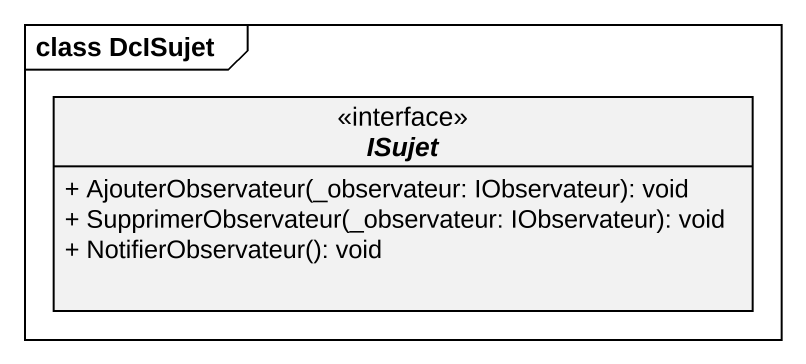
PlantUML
@startuml
mainframe class DcISujet
hide circle
hide empty members
skinparam classAttributeIconSize 0
interface ISujet <<interface>> {
  + AjouterObservateur(_observateur: IObservateur): void
  + SupprimerObservateur(_observateur: IObservateur): void
  + NotifierObservateur(): void
}
@enduml
